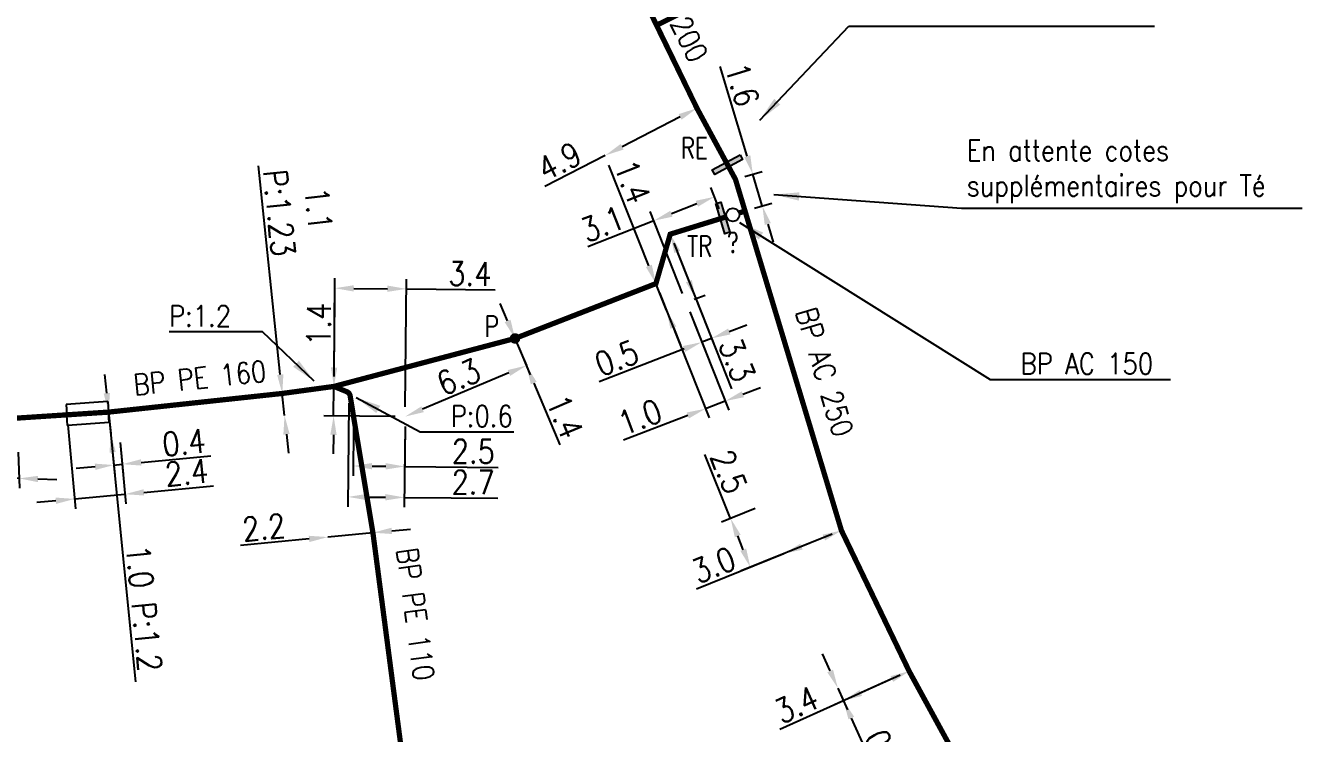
# Model space of a CAD drawing. Header units: millimetres. Extents: x 185000 to 186000, y 127990 to 129010.
# Drawn here: x 185240.6 to 185301.5, y 128193 to 128226.7 of the extents above; entities that cross this region are included whole.
import ezdxf
from ezdxf.enums import TextEntityAlignment as Align

# ---------------------------------------------------------------- set-up
doc = ezdxf.new("R2010")
doc.units = ezdxf.units.MM
doc.header["$PDMODE"] = 34
doc.linetypes.add('L_25_AP', pattern=[2000, 1000, 1000])
doc.linetypes.add('L_25_PE', pattern=[2000, 1000, 1000])
doc.layers.get('0').update_dxf_attribs({"linetype": 'CONTINUOUS'})
doc.layers.get('DEFPOINTS').update_dxf_attribs({"linetype": 'CONTINUOUS'})
for name, color, linetype in [('L_150', 1, 'CONTINUOUS'), ('L_300', 7, 'CONTINUOUS'), ('L_340', 7, 'CONTINUOUS'), ('L_400', 7, 'CONTINUOUS')]:
    doc.layers.add(name, color=color, linetype=linetype)
doc.styles.add('G_ROMANS', font='ROMANS.SHX', dxfattribs={"width": 0.75})
doc.styles.get("Standard").update_dxf_attribs({"font": 'romans.shx', "width": 0.85})
doc.dimstyles.get("Standard").update_dxf_attribs({"dimtxt": 1.5, "dimasz": 1.2, "dimexe": 0.625, "dimexo": 0.625, "dimgap": 0.25, "dimtad": 1, "dimdec": 1, "dimzin": 0, "dimdsep": 46, "dimtxsty": 'Standard', "dimcen": -0.5, "dimadec": 0, "dimazin": 0, "dimtfac": 1, "dimtdec": 1, "dimtmove": 0, "dimatfit": 3, "dimfxl": 0, "dimtolj": 1, "dimtzin": 0, "dimarcsym": 0})

# ---------------------------------------------------------------- blocks, each defined once
blk = doc.blocks.new('*D1222')
at = {"layer": 'DEFPOINTS', "color": 0, "linetype": 'Continuous', "transparency": 16777216}
for p in [(185238.896, 128207.929), (185240.189, 128206.863), (185240.245, 128205.145)]:
    blk.add_point(p, dxfattribs=at)
at = {"layer": 'L_150', "color": 0, "linetype": 'Continuous', "lineweight": -2, "transparency": 16777216}
for p, q in [((185238.911, 128207.46), (185239, 128204.712)), ((185240.204, 128206.393), (185240.26, 128204.675)), ((185238.086, 128205.208), (185234.945, 128205.301)), ((185240.245, 128205.145), (185238.985, 128205.182)), ((185241.144, 128205.118), (185242.044, 128205.092))]:
    blk.add_line(p, q, dxfattribs=at)
at = {"layer": 'L_150', "color": 0, "linetype": 'Continuous', "transparency": 16777216}
for points in [[(185238.09, 128205.358), (185238.081, 128205.058), (185238.985, 128205.182)], [(185241.149, 128205.268), (185241.14, 128204.968), (185240.245, 128205.145)]]:
    blk.add_solid(points, dxfattribs=at)
at = {"layer": 'L_150', "color": 0, "linetype": 'Continuous', "transparency": 16777216, "insert": (185236.088, 128206.017), "char_height": 1.125, "attachment_point": 5, "rotation": 358.31443}
blk.add_mtext('\\A1;1.3', dxfattribs=at)
blk = doc.blocks.new('*D1224')
at = {"layer": 'DEFPOINTS', "color": 0, "linetype": 'Continuous', "transparency": 16777216}
for p in [(185244.503, 128208.295), (185245.002, 128207.317), (185245.151, 128205.82)]:
    blk.add_point(p, dxfattribs=at)
at = {"layer": 'L_400', "color": 0, "linetype": 'Continuous', "lineweight": -2, "transparency": 16777216}
for p, q in [((185244.549, 128207.828), (185244.799, 128205.316)), ((185245.048, 128206.851), (185245.197, 128205.354)), ((185246.047, 128205.905), (185249.356, 128206.218)), ((185243.856, 128205.698), (185242.96, 128205.613)), ((185244.752, 128205.782), (185245.151, 128205.82))]:
    blk.add_line(p, q, dxfattribs=at)
at = {"layer": 'L_400', "color": 0, "linetype": 'Continuous', "transparency": 16777216}
for points in [[(185243.842, 128205.847), (185243.871, 128205.548), (185244.752, 128205.782)], [(185246.033, 128206.054), (185246.061, 128205.755), (185245.151, 128205.82)]]:
    blk.add_solid(points, dxfattribs=at)
at = {"layer": 'L_400', "color": 0, "linetype": 'Continuous', "transparency": 16777216, "insert": (185248.079, 128206.85), "char_height": 1.125, "attachment_point": 5, "rotation": 5.39817}
blk.add_mtext('\\A1;0.4', dxfattribs=at)
blk = doc.blocks.new('*D1225')
at = {"layer": 'DEFPOINTS', "color": 0, "linetype": 'Continuous', "transparency": 16777216}
for p in [(185244.503, 128208.295), (185244.604, 128207.28), (185244.604, 128207.28)]:
    blk.add_point(p, dxfattribs=at)
at = {"layer": 'L_400', "color": 0, "linetype": 'Continuous', "lineweight": -2, "transparency": 16777216}
for p, q in [((185244.414, 128209.19), (185244.325, 128210.086)), ((185244.503, 128208.295), (185244.604, 128207.28)), ((185244.693, 128206.384), (185245.777, 128195.475))]:
    blk.add_line(p, q, dxfattribs=at)
at = {"layer": 'L_400', "color": 0, "linetype": 'Continuous', "transparency": 16777216}
for points in [[(185244.563, 128209.205), (185244.265, 128209.176), (185244.503, 128208.295)], [(185244.842, 128206.399), (185244.543, 128206.369), (185244.604, 128207.28)]]:
    blk.add_solid(points, dxfattribs=at)
at = {"layer": 'L_400', "color": 0, "linetype": 'Continuous', "transparency": 16777216, "insert": (185246.183, 128198.975), "char_height": 1.125, "attachment_point": 5, "rotation": 275.67537}
blk.add_mtext('\\A1;1.0 P:1.2', dxfattribs=at)
blk = doc.blocks.new('*D1226')
at = {"layer": 'DEFPOINTS', "color": 0, "linetype": 'Continuous', "transparency": 16777216}
for p in [(185252.753, 128209.181), (185252.862, 128208.137), (185252.862, 128208.137)]:
    blk.add_point(p, dxfattribs=at)
at = {"layer": 'L_150', "color": 0, "linetype": 'Continuous', "lineweight": -2, "transparency": 16777216}
for p, q in [((185252.659, 128210.076), (185251.625, 128219.995)), ((185252.862, 128208.137), (185252.753, 128209.181)), ((185252.955, 128207.242), (185253.048, 128206.347))]:
    blk.add_line(p, q, dxfattribs=at)
at = {"layer": 'L_150', "color": 0, "linetype": 'Continuous', "transparency": 16777216}
for points in [[(185252.809, 128210.092), (185252.51, 128210.061), (185252.753, 128209.181)], [(185253.104, 128207.257), (185252.806, 128207.226), (185252.862, 128208.137)]]:
    blk.add_solid(points, dxfattribs=at)
at = {"layer": 'L_150', "color": 0, "linetype": 'Continuous', "transparency": 16777216, "insert": (185253.545, 128217.855), "char_height": 1.125, "attachment_point": 5, "rotation": 275.95256}
blk.add_mtext('\\A1;1.1\\PP:1.23', dxfattribs=at)
blk = doc.blocks.new('*D1227')
at = {"layer": 'DEFPOINTS', "color": 0, "linetype": 'Continuous', "transparency": 16777216}
for p in [(185242.511, 128208.165), (185245.002, 128207.317), (185245.278, 128204.396)]:
    blk.add_point(p, dxfattribs=at)
at = {"layer": 'L_400', "color": 0, "linetype": 'Continuous', "lineweight": -2, "transparency": 16777216}
for p, q in [((185242.555, 128207.698), (185242.933, 128203.704)), ((185245.046, 128206.851), (185245.322, 128203.93)), ((185246.174, 128204.481), (185249.483, 128204.794)), ((185241.993, 128204.086), (185241.097, 128204.001)), ((185242.889, 128204.17), (185245.278, 128204.396))]:
    blk.add_line(p, q, dxfattribs=at)
at = {"layer": 'L_400', "color": 0, "linetype": 'Continuous', "transparency": 16777216}
for points in [[(185246.16, 128204.63), (185246.188, 128204.332), (185245.278, 128204.396)], [(185241.978, 128204.235), (185242.007, 128203.936), (185242.889, 128204.17)]]:
    blk.add_solid(points, dxfattribs=at)
at = {"layer": 'L_400', "color": 0, "linetype": 'Continuous', "transparency": 16777216, "insert": (185248.206, 128205.426), "char_height": 1.125, "attachment_point": 5, "rotation": 5.39817}
blk.add_mtext('\\A1;2.4', dxfattribs=at)
blk = doc.blocks.new('*D1280')
at = {"layer": 'DEFPOINTS', "color": 0, "linetype": 'Continuous', "transparency": 16777216}
for p in [(185254.922, 128202.358), (185254.922, 128202.358), (185257.062, 128202.566)]:
    blk.add_point(p, dxfattribs=at)
at = {"layer": 'L_150', "color": 0, "linetype": 'Continuous', "lineweight": -2, "transparency": 16777216}
for p, q in [((185254.027, 128202.271), (185250.764, 128201.953)), ((185257.062, 128202.566), (185254.922, 128202.358)), ((185257.958, 128202.653), (185258.854, 128202.74))]:
    blk.add_line(p, q, dxfattribs=at)
at = {"layer": 'L_150', "color": 0, "linetype": 'Continuous', "transparency": 16777216}
for points in [[(185257.944, 128202.803), (185257.973, 128202.504), (185257.062, 128202.566)], [(185254.012, 128202.42), (185254.041, 128202.121), (185254.922, 128202.358)]]:
    blk.add_solid(points, dxfattribs=at)
at = {"layer": 'L_150', "color": 0, "linetype": 'Continuous', "transparency": 16777216, "insert": (185251.875, 128202.815), "char_height": 1.125, "attachment_point": 5, "rotation": 5.55749}
blk.add_mtext('\\A1;2.2', dxfattribs=at)
blk = doc.blocks.new('*D1282')
at = {"layer": 'DEFPOINTS', "color": 0, "linetype": 'Continuous', "transparency": 16777216}
for p in [(185263.815, 128211.794), (185258.595, 128208.083), (185258.595, 128208.083)]:
    blk.add_point(p, dxfattribs=at)
at = {"layer": 'L_300', "color": 0, "linetype": 'Continuous', "lineweight": -2, "transparency": 16777216}
for p, q in [((185263.997, 128211.362), (185264.539, 128210.072)), ((185263.528, 128210.155), (185259.425, 128208.431))]:
    blk.add_line(p, q, dxfattribs=at)
at = {"layer": 'L_300', "color": 0, "linetype": 'Continuous', "transparency": 16777216}
for points in [[(185263.469, 128210.293), (185263.586, 128210.017), (185264.357, 128210.504)], [(185259.367, 128208.57), (185259.483, 128208.293), (185258.595, 128208.083)]]:
    blk.add_solid(points, dxfattribs=at)
at = {"layer": 'L_300', "color": 0, "linetype": 'Continuous', "transparency": 16777216, "insert": (185261.141, 128209.966), "char_height": 1.125, "attachment_point": 5, "rotation": 22.78992}
blk.add_mtext('\\A1;6.3', dxfattribs=at)
blk = doc.blocks.new('*D1283')
at = {"layer": 'DEFPOINTS', "color": 0, "linetype": 'Continuous', "transparency": 16777216}
for p in [(185263.815, 128211.794), (185264.357, 128210.504), (185264.357, 128210.504)]:
    blk.add_point(p, dxfattribs=at)
at = {"layer": 'L_300', "color": 0, "linetype": 'Continuous', "lineweight": -2, "transparency": 16777216}
for p, q in [((185263.466, 128212.624), (185263.118, 128213.454)), ((185263.815, 128211.794), (185264.357, 128210.504)), ((185264.706, 128209.674), (185265.941, 128206.735))]:
    blk.add_line(p, q, dxfattribs=at)
at = {"layer": 'L_300', "color": 0, "linetype": 'Continuous', "transparency": 16777216}
for points in [[(185263.605, 128212.682), (185263.328, 128212.566), (185263.815, 128211.794)], [(185264.844, 128209.732), (185264.568, 128209.616), (185264.357, 128210.504)]]:
    blk.add_solid(points, dxfattribs=at)
at = {"layer": 'L_300', "color": 0, "linetype": 'Continuous', "transparency": 16777216, "insert": (185266.189, 128208.08), "char_height": 1.125, "attachment_point": 5, "rotation": 292.78992}
blk.add_mtext('\\A1;1.4', dxfattribs=at)
blk = doc.blocks.new('*D1284')
at = {"layer": 'DEFPOINTS', "color": 0, "linetype": 'Continuous', "transparency": 16777216}
for p in [(185256.145, 128208.106), (185258.595, 128208.083), (185258.573, 128205.712)]:
    blk.add_point(p, dxfattribs=at)
at = {"layer": 'L_150', "color": 0, "linetype": 'Continuous', "lineweight": -2, "transparency": 16777216}
for p, q in [((185256.141, 128207.637), (185256.118, 128205.266)), ((185258.591, 128207.614), (185258.568, 128205.243)), ((185257.023, 128205.726), (185257.673, 128205.72)), ((185258.573, 128205.712), (185263.017, 128205.67))]:
    blk.add_line(p, q, dxfattribs=at)
at = {"layer": 'L_150', "color": 0, "linetype": 'Continuous', "transparency": 16777216}
for points in [[(185257.024, 128205.876), (185257.021, 128205.576), (185256.123, 128205.735)], [(185257.674, 128205.87), (185257.671, 128205.57), (185258.573, 128205.712)]]:
    blk.add_solid(points, dxfattribs=at)
at = {"layer": 'L_150', "color": 0, "linetype": 'Continuous', "transparency": 16777216, "insert": (185261.835, 128206.431), "char_height": 1.125, "attachment_point": 5, "rotation": 359.45932}
blk.add_mtext('\\A1;2.5', dxfattribs=at)
blk = doc.blocks.new('*D1285')
at = {"layer": 'DEFPOINTS', "color": 0, "linetype": 'Continuous', "transparency": 16777216}
for p in [(185255.927, 128209.185), (185258.595, 128208.083), (185258.559, 128204.242)]:
    blk.add_point(p, dxfattribs=at)
at = {"layer": 'L_150', "color": 0, "linetype": 'Continuous', "lineweight": -2, "transparency": 16777216}
for p, q in [((185255.923, 128208.717), (185255.877, 128203.798)), ((185258.591, 128207.614), (185258.555, 128203.773)), ((185256.781, 128204.259), (185257.659, 128204.25)), ((185258.559, 128204.242), (185263.006, 128204.2))]:
    blk.add_line(p, q, dxfattribs=at)
at = {"layer": 'L_150', "color": 0, "linetype": 'Continuous', "transparency": 16777216}
for points in [[(185256.782, 128204.409), (185256.78, 128204.109), (185255.881, 128204.267)], [(185257.66, 128204.4), (185257.658, 128204.1), (185258.559, 128204.242)]]:
    blk.add_solid(points, dxfattribs=at)
at = {"layer": 'L_150', "color": 0, "linetype": 'Continuous', "transparency": 16777216, "insert": (185261.824, 128204.961), "char_height": 1.125, "attachment_point": 5, "rotation": 359.45932}
blk.add_mtext('\\A1;2.7', dxfattribs=at)
blk = doc.blocks.new('*D1286')
at = {"layer": 'DEFPOINTS', "color": 0, "linetype": 'Continuous', "transparency": 16777216}
for p in [(185258.652, 128214.149), (185255.209, 128209.515), (185258.595, 128208.083)]:
    blk.add_point(p, dxfattribs=at)
at = {"layer": 'L_150', "color": 0, "linetype": 'Continuous', "lineweight": -2, "transparency": 16777216}
for p, q in [((185255.213, 128209.984), (185255.257, 128214.65)), ((185258.6, 128208.552), (185258.657, 128214.618)), ((185256.153, 128214.172), (185257.752, 128214.157)), ((185258.652, 128214.149), (185262.876, 128214.109))]:
    blk.add_line(p, q, dxfattribs=at)
at = {"layer": 'L_150', "color": 0, "linetype": 'Continuous', "transparency": 16777216}
for points in [[(185256.154, 128214.322), (185256.151, 128214.022), (185255.253, 128214.181)], [(185257.754, 128214.307), (185257.751, 128214.007), (185258.652, 128214.149)]]:
    blk.add_solid(points, dxfattribs=at)
at = {"layer": 'L_150', "color": 0, "linetype": 'Continuous', "transparency": 16777216, "insert": (185261.671, 128214.87), "char_height": 1.125, "attachment_point": 5, "rotation": 359.45932}
blk.add_mtext('\\A1;3.4', dxfattribs=at)
blk = doc.blocks.new('*D1287')
at = {"layer": 'DEFPOINTS', "color": 0, "linetype": 'Continuous', "transparency": 16777216}
for p in [(185255.209, 128209.515), (185255.195, 128208.115), (185258.595, 128208.083)]:
    blk.add_point(p, dxfattribs=at)
at = {"layer": 'L_150', "color": 0, "linetype": 'Continuous', "lineweight": -2, "transparency": 16777216}
for p, q in [((185255.217, 128210.415), (185255.247, 128213.602)), ((185255.195, 128208.115), (185255.209, 128209.515)), ((185258.126, 128208.087), (185254.727, 128208.119)), ((185255.187, 128207.215), (185255.178, 128206.315))]:
    blk.add_line(p, q, dxfattribs=at)
at = {"layer": 'L_150', "color": 0, "linetype": 'Continuous', "transparency": 16777216}
for points in [[(185255.067, 128210.416), (185255.367, 128210.413), (185255.209, 128209.515)], [(185255.037, 128207.216), (185255.337, 128207.214), (185255.195, 128208.115)]]:
    blk.add_solid(points, dxfattribs=at)
at = {"layer": 'L_150', "color": 0, "linetype": 'Continuous', "transparency": 16777216, "insert": (185254.486, 128212.466), "char_height": 1.125, "attachment_point": 5, "rotation": 89.45932}
blk.add_mtext('\\A1;1.4', dxfattribs=at)
blk = doc.blocks.new('L_300_12')
at = {"color": 0, "linetype": 'Continuous', "const_width": 0.248, "flags": 128}
blk.add_lwpolyline([(-0.126, 0, 1), (0.126, 0, 1)], format="xyb", close=True, dxfattribs=at)
at = {"linetype": 'Continuous', "style": 'G_ROMANS', "width": 0.75}
blk.add_attdef('P', text='', height=1, dxfattribs=at).set_placement((0, 1.331), align=Align.MIDDLE_CENTER)
at = {"color": 0, "linetype": 'Continuous', "width": 0.75, "flags": 3}
for tag, p in [('DEF_LEG', (0, -5)), ('DEF_COUP', (0, -7.5)), ('DEF_TYPE', (0, -10))]:
    blk.add_attdef(tag, text='', height=1.2, dxfattribs=at).set_placement(p, align=Align.MIDDLE)
blk = doc.blocks.new('*D1364')
at = {"layer": 'DEFPOINTS', "color": 0, "linetype": 'Continuous', "transparency": 16777216}
for p in [(185270.512, 128214.4), (185271.945, 128213.499), (185273.803, 128208.818)]:
    blk.add_point(p, dxfattribs=at)
at = {"layer": 'L_150', "color": 0, "linetype": 'Continuous', "lineweight": -2, "transparency": 16777216}
for p, q in [((185270.685, 128213.964), (185273.042, 128208.023)), ((185272.118, 128213.063), (185273.975, 128208.382)), ((185274.643, 128209.141), (185275.482, 128209.464)), ((185273.803, 128208.818), (185272.869, 128208.458)), ((185272.029, 128208.135), (185268.973, 128206.959))]:
    blk.add_line(p, q, dxfattribs=at)
at = {"layer": 'L_150', "color": 0, "linetype": 'Continuous', "transparency": 16777216}
for points in [[(185274.589, 128209.281), (185274.696, 128209.001), (185273.803, 128208.818)], [(185271.976, 128208.275), (185272.083, 128207.995), (185272.869, 128208.458)]]:
    blk.add_solid(points, dxfattribs=at)
at = {"layer": 'L_150', "color": 0, "linetype": 'Continuous', "transparency": 16777216, "insert": (185269.75, 128208.062), "char_height": 1.125, "attachment_point": 5, "rotation": 21.04906}
blk.add_mtext('\\A1;1.0', dxfattribs=at)
blk = doc.blocks.new('*D1365')
at = {"layer": 'DEFPOINTS', "color": 0, "linetype": 'Continuous', "transparency": 16777216}
for p in [(185270.512, 128214.4), (185271.01, 128213.145), (185271.01, 128213.145)]:
    blk.add_point(p, dxfattribs=at)
at = {"layer": 'L_150', "color": 0, "linetype": 'Continuous', "lineweight": -2, "transparency": 16777216}
for p, q in [((185270.18, 128215.236), (185268.279, 128220.027)), ((185271.01, 128213.145), (185270.512, 128214.4)), ((185271.342, 128212.308), (185271.674, 128211.472))]:
    blk.add_line(p, q, dxfattribs=at)
at = {"layer": 'L_150', "color": 0, "linetype": 'Continuous', "transparency": 16777216}
for points in [[(185270.319, 128215.292), (185270.041, 128215.181), (185270.512, 128214.4)], [(185271.481, 128212.364), (185271.202, 128212.253), (185271.01, 128213.145)]]:
    blk.add_solid(points, dxfattribs=at)
at = {"layer": 'L_150', "color": 0, "linetype": 'Continuous', "transparency": 16777216, "insert": (185269.398, 128219.24), "char_height": 1.125, "attachment_point": 5, "rotation": 291.64162}
blk.add_mtext('\\A1;1.4', dxfattribs=at)
blk = doc.blocks.new('*D1366')
at = {"layer": 'DEFPOINTS', "color": 0, "linetype": 'Continuous', "transparency": 16777216}
for p in [(185271.192, 128216.753), (185271.945, 128213.499), (185272.691, 128211.619)]:
    blk.add_point(p, dxfattribs=at)
at = {"layer": 'L_150', "color": 0, "linetype": 'Continuous', "lineweight": -2, "transparency": 16777216}
for p, q in [((185271.365, 128216.317), (185273.33, 128211.363)), ((185272.118, 128213.063), (185272.864, 128211.183)), ((185273.997, 128212.123), (185274.837, 128212.447)), ((185273.158, 128211.799), (185272.691, 128211.619)), ((185271.852, 128211.295), (185267.813, 128209.735))]:
    blk.add_line(p, q, dxfattribs=at)
at = {"layer": 'L_150', "color": 0, "linetype": 'Continuous', "transparency": 16777216}
for points in [[(185273.943, 128212.263), (185274.051, 128211.983), (185273.158, 128211.799)], [(185271.797, 128211.435), (185271.906, 128211.155), (185272.691, 128211.619)]]:
    blk.add_solid(points, dxfattribs=at)
at = {"layer": 'L_150', "color": 0, "linetype": 'Continuous', "transparency": 16777216, "insert": (185268.652, 128210.863), "char_height": 1.125, "attachment_point": 5, "rotation": 21.11569}
blk.add_mtext('\\A1;0.5', dxfattribs=at)
blk = doc.blocks.new('*D1367')
at = {"layer": 'DEFPOINTS', "color": 0, "linetype": 'Continuous', "transparency": 16777216}
for p in [(185271.193, 128216.748), (185271.898, 128213.488), (185272.408, 128213.685)]:
    blk.add_point(p, dxfattribs=at)
at = {"layer": 'L_150', "color": 0, "linetype": 'Continuous', "lineweight": -2, "transparency": 16777216}
for p, q in [((185271.525, 128215.911), (185272.076, 128214.522)), ((185272.335, 128213.657), (185272.846, 128213.854)), ((185272.408, 128213.685), (185274.111, 128209.394))]:
    blk.add_line(p, q, dxfattribs=at)
at = {"layer": 'L_150', "color": 0, "linetype": 'Continuous', "transparency": 16777216}
for points in [[(185271.664, 128215.967), (185271.386, 128215.856), (185271.193, 128216.748)], [(185272.216, 128214.577), (185271.937, 128214.466), (185272.408, 128213.685)]]:
    blk.add_solid(points, dxfattribs=at)
at = {"layer": 'L_150', "color": 0, "linetype": 'Continuous', "transparency": 16777216, "insert": (185274.369, 128210.776), "char_height": 1.125, "attachment_point": 5, "rotation": 291.64162}
blk.add_mtext('\\A1;3.3', dxfattribs=at)
blk = doc.blocks.new('*D1368')
at = {"layer": 'DEFPOINTS', "color": 0, "linetype": 'Continuous', "transparency": 16777216}
for p in [(185272.462, 128222.73), (185268.105, 128220.489), (185268.105, 128220.489)]:
    blk.add_point(p, dxfattribs=at)
at = {"layer": 'L_150', "color": 0, "linetype": 'Continuous', "lineweight": -2, "transparency": 16777216}
for p, q in [((185271.662, 128222.318), (185268.905, 128220.901)), ((185268.105, 128220.489), (185265.229, 128219.011))]:
    blk.add_line(p, q, dxfattribs=at)
at = {"layer": 'L_150', "color": 0, "linetype": 'Continuous', "transparency": 16777216}
for points in [[(185271.593, 128222.452), (185271.73, 128222.185), (185272.462, 128222.73)], [(185268.836, 128221.034), (185268.974, 128220.767), (185268.105, 128220.489)]]:
    blk.add_solid(points, dxfattribs=at)
at = {"layer": 'L_150', "color": 0, "linetype": 'Continuous', "transparency": 16777216, "insert": (185265.924, 128220.211), "char_height": 1.125, "attachment_point": 5, "rotation": 27.21202}
blk.add_mtext('\\A1;4.9', dxfattribs=at)
blk = doc.blocks.new('*D1372')
at = {"layer": 'DEFPOINTS', "color": 0, "linetype": 'Continuous', "transparency": 16777216}
for p in [(185275.659, 128203.887), (185274.065, 128203.244), (185279.33, 128202.671)]:
    blk.add_point(p, dxfattribs=at)
at = {"layer": 'L_150', "color": 0, "linetype": 'Continuous', "lineweight": -2, "transparency": 16777216}
for p, q in [((185274.065, 128203.244), (185272.84, 128206.285)), ((185275.224, 128203.711), (185273.631, 128203.069)), ((185274.664, 128201.76), (185274.402, 128202.41)), ((185278.895, 128202.495), (185274.565, 128200.75))]:
    blk.add_line(p, q, dxfattribs=at)
at = {"layer": 'L_150', "color": 0, "linetype": 'Continuous', "transparency": 16777216}
for points in [[(185274.541, 128202.466), (185274.263, 128202.353), (185274.065, 128203.244)], [(185274.803, 128201.816), (185274.524, 128201.704), (185275, 128200.926)]]:
    blk.add_solid(points, dxfattribs=at)
at = {"layer": 'L_150', "color": 0, "linetype": 'Continuous', "transparency": 16777216, "insert": (185273.98, 128205.462), "char_height": 1.125, "attachment_point": 5, "rotation": 291.9504}
blk.add_mtext('\\A1;2.5', dxfattribs=at)
blk = doc.blocks.new('*D1373')
at = {"layer": 'DEFPOINTS', "color": 0, "linetype": 'Continuous', "transparency": 16777216}
for p in [(185279.33, 128202.671), (185276.594, 128201.568), (185276.594, 128201.568)]:
    blk.add_point(p, dxfattribs=at)
at = {"layer": 'L_150', "color": 0, "linetype": 'Continuous', "lineweight": -2, "transparency": 16777216}
for p, q in [((185278.495, 128202.334), (185277.428, 128201.904)), ((185276.594, 128201.568), (185272.434, 128199.891))]:
    blk.add_line(p, q, dxfattribs=at)
at = {"layer": 'L_150', "color": 0, "linetype": 'Continuous', "transparency": 16777216}
for points in [[(185278.439, 128202.473), (185278.551, 128202.195), (185279.33, 128202.671)], [(185277.372, 128202.043), (185277.485, 128201.765), (185276.594, 128201.568)]]:
    blk.add_solid(points, dxfattribs=at)
at = {"layer": 'L_150', "color": 0, "linetype": 'Continuous', "transparency": 16777216, "insert": (185273.257, 128201.032), "char_height": 1.125, "attachment_point": 5, "rotation": 21.9504}
blk.add_mtext('\\A1;3.0', dxfattribs=at)
blk = doc.blocks.new('*D1374')
at = {"layer": 'DEFPOINTS', "color": 0, "linetype": 'Continuous', "transparency": 16777216}
for p in [(185274.295, 128219.347), (185275.57, 128218.092), (185274.749, 128217.844)]:
    blk.add_point(p, dxfattribs=at)
at = {"layer": 'L_150', "color": 0, "linetype": 'Continuous', "lineweight": -2, "transparency": 16777216}
for p, q in [((185274.856, 128220.457), (185273.572, 128224.711)), ((185274.744, 128219.483), (185275.565, 128219.73)), ((185275.57, 128218.092), (185275.116, 128219.595)), ((185275.198, 128217.98), (185276.019, 128218.227)), ((185275.83, 128217.23), (185276.09, 128216.369))]:
    blk.add_line(p, q, dxfattribs=at)
at = {"layer": 'L_150', "color": 0, "linetype": 'Continuous', "transparency": 16777216}
for points in [[(185275, 128220.5), (185274.712, 128220.413), (185275.116, 128219.595)], [(185275.974, 128217.274), (185275.686, 128217.187), (185275.57, 128218.092)]]:
    blk.add_solid(points, dxfattribs=at)
at = {"layer": 'L_150', "color": 0, "linetype": 'Continuous', "transparency": 16777216, "insert": (185274.614, 128223.854), "char_height": 1.125, "attachment_point": 5, "rotation": 286.79878}
blk.add_mtext('\\A1;1.6', dxfattribs=at)
blk = doc.blocks.new('L_340_20')
at = {"linetype": 'Continuous'}
blk.add_hatch(color=0, dxfattribs=at).paths.add_polyline_path([(0.125, 0.75), (-0.125, 0.75), (-0.125, -0.75), (0.125, -0.75)])
at = {"color": 0, "linetype": 'Continuous'}
blk.add_lwpolyline([(-0.125, 0.75), (0.125, 0.75), (0.125, -0.75), (-0.125, -0.75)], close=True, dxfattribs=at)
at = {"color": 0, "linetype": 'Continuous', "width": 0.75}
for tag, height, flags, p in [('RE', 1, 8, (0, 2.189)), ('DEF_LEG', 1.2, 3, (0, -5)), ('DEF_COUP', 1.2, 3, (0, -7.5)), ('DEF_TYPE', 1.2, 3, (0, -10))]:
    blk.add_attdef(tag, text='', height=height, dxfattribs=dict(at, flags=flags)).set_placement(p, align=Align.MIDDLE)
blk = doc.blocks.new('*D1375')
at = {"layer": 'DEFPOINTS', "color": 0, "linetype": 'Continuous', "transparency": 16777216}
for p in [(185273.692, 128217.52), (185270.412, 128217.387), (185271.945, 128213.499)]:
    blk.add_point(p, dxfattribs=at)
at = {"layer": 'L_340', "color": 0, "linetype": 'Continuous', "lineweight": -2, "transparency": 16777216}
for p, q in [((185273.52, 128217.956), (185273.124, 128218.96)), ((185272.459, 128218.194), (185271.249, 128217.717)), ((185271.773, 128213.935), (185270.24, 128217.823)), ((185270.412, 128217.387), (185267.275, 128216.15))]:
    blk.add_line(p, q, dxfattribs=at)
at = {"layer": 'L_340', "color": 0, "linetype": 'Continuous', "transparency": 16777216}
for points in [[(185272.404, 128218.334), (185272.514, 128218.055), (185273.296, 128218.524)], [(185271.194, 128217.857), (185271.304, 128217.578), (185270.412, 128217.387)]]:
    blk.add_solid(points, dxfattribs=at)
at = {"layer": 'L_340', "color": 0, "linetype": 'Continuous', "transparency": 16777216, "insert": (185267.979, 128217.234), "char_height": 1.125, "attachment_point": 5, "rotation": 21.51824}
blk.add_mtext('\\A1;3.1', dxfattribs=at)
blk = doc.blocks.new('L_340_19')
at = {"linetype": 'Continuous'}
blk.add_hatch(color=0, dxfattribs=at).paths.add_polyline_path([(0.125, 0.75), (-0.125, 0.75), (-0.125, -0.75), (0.125, -0.75)])
at = {"color": 0, "linetype": 'Continuous'}
blk.add_lwpolyline([(-0.125, 0.75), (0.125, 0.75), (0.125, -0.75), (-0.125, -0.75)], close=True, dxfattribs=at)
at = {"color": 0, "linetype": 'Continuous', "width": 0.75}
for tag, height, flags, p in [('TR', 1, 8, (0, 1.981)), ('DEF_LEG', 1.2, 3, (0, -5)), ('DEF_COUP', 1.2, 3, (0, -7.5)), ('DEF_TYPE', 1.2, 3, (0, -10))]:
    blk.add_attdef(tag, text='', height=height, dxfattribs=dict(at, flags=flags)).set_placement(p, align=Align.MIDDLE)
blk = doc.blocks.new('L_300_15')
at = {"color": 0, "linetype": 'Continuous'}
blk.add_circle((0, 0), 1.56, dxfattribs=at)
at = {"color": 0, "linetype": 'Continuous', "style": 'G_ROMANS', "width": 0.75}
blk.add_text('?', height=4.69, dxfattribs=at).set_placement((0, -6.56), align=Align.MIDDLE_CENTER)
at = {"color": 0, "linetype": 'Continuous', "width": 0.75}
blk.add_attdef('TYP', text='', height=4.69, dxfattribs=at).set_placement((0, 5.78), align=Align.MIDDLE_CENTER)
at = {"color": 0, "linetype": 'Continuous', "width": 0.75, "flags": 1}
blk.add_attdef('NUM', text='', height=3.75, dxfattribs=at).set_placement((0, -3.75), align=Align.MIDDLE_CENTER)
at = {"color": 0, "linetype": 'Continuous', "width": 0.75, "flags": 3}
for tag, p in [('DEF_LEG', (0, -10.71)), ('DEF_COUP', (0, -13.21)), ('DEF_TYPE', (0, -15.71))]:
    blk.add_attdef(tag, text='', height=1.2, dxfattribs=at).set_placement(p, align=Align.MIDDLE)
blk = doc.blocks.new('*D1387')
at = {"layer": 'DEFPOINTS', "color": 0, "linetype": 'Continuous', "transparency": 16777216}
for p in [(185282.548, 128195.987), (185279.163, 128195.177), (185279.163, 128195.177)]:
    blk.add_point(p, dxfattribs=at)
at = {"layer": 'L_150', "color": 0, "linetype": 'Continuous', "lineweight": -2, "transparency": 16777216}
for p, q in [((185278.793, 128195.997), (185278.424, 128196.818)), ((185282.121, 128195.795), (185279.002, 128194.392)), ((185279.163, 128195.177), (185279.429, 128194.584)), ((185279.798, 128193.763), (185281.143, 128190.773))]:
    blk.add_line(p, q, dxfattribs=at)
at = {"layer": 'L_150', "color": 0, "linetype": 'Continuous', "transparency": 16777216}
for points in [[(185278.93, 128196.059), (185278.657, 128195.936), (185279.163, 128195.177)], [(185279.935, 128193.825), (185279.662, 128193.702), (185279.429, 128194.584)]]:
    blk.add_solid(points, dxfattribs=at)
at = {"layer": 'L_150', "color": 0, "linetype": 'Continuous', "transparency": 16777216, "insert": (185281.34, 128192.165), "char_height": 1.125, "attachment_point": 5, "rotation": 294.21863}
blk.add_mtext('\\A1;0.7', dxfattribs=at)
blk = doc.blocks.new('*D1388')
at = {"layer": 'DEFPOINTS', "color": 0, "linetype": 'Continuous', "transparency": 16777216}
for p in [(185282.548, 128195.987), (185279.163, 128195.177), (185279.429, 128194.584)]:
    blk.add_point(p, dxfattribs=at)
at = {"layer": 'L_150', "color": 0, "linetype": 'Continuous', "lineweight": -2, "transparency": 16777216}
for p, q in [((185281.727, 128195.618), (185280.25, 128194.953)), ((185279.429, 128194.584), (185276.398, 128193.22)), ((185279.355, 128194.749), (185279.622, 128194.156))]:
    blk.add_line(p, q, dxfattribs=at)
at = {"layer": 'L_150', "color": 0, "linetype": 'Continuous', "transparency": 16777216}
for points in [[(185281.666, 128195.754), (185281.789, 128195.481), (185282.548, 128195.987)], [(185280.189, 128195.09), (185280.312, 128194.816), (185279.429, 128194.584)]]:
    blk.add_solid(points, dxfattribs=at)
at = {"layer": 'L_150', "color": 0, "linetype": 'Continuous', "transparency": 16777216, "insert": (185277.195, 128194.401), "char_height": 1.125, "attachment_point": 5, "rotation": 24.21863}
blk.add_mtext('\\A1;3.4', dxfattribs=at)

msp = doc.modelspace()

# ---------------------------------------------------------------- linework, layer by layer
at = {"layer": 'L_150', "linetype": 'L_25_AP', "const_width": 0.25, "flags": 128}
for points in [[(185229.125, 128311.811), (185229.384, 128310.424), (185229.384, 128310.424), (185229.424, 128310.228), (185229.668, 128309.05), (185230.224, 128306.36), (185231.554, 128304.239), (185234.355, 128295.449), (185234.355, 128295.449), (185240.111, 128284.477), (185245.72, 128273.783), (185245.72, 128273.783), (185245.72, 128273.783), (185251.095, 128263.023), (185251.095, 128263.023), (185251.095, 128263.023), (185256.743, 128252.787), (185257.599, 128250.442), (185259.595, 128247.22), (185262.55, 128242.342), (185268.14, 128231.61), (185268.14, 128231.61), (185270.543, 128226.674), (185272.462, 128222.73), (185273.745, 128220.362), (185273.912, 128220.054), (185274.295, 128219.347), (185274.295, 128219.347), (185274.749, 128217.844), (185274.922, 128217.27), (185279.33, 128202.671), (185282.548, 128195.987), (185285.377, 128190.812), (185296.968, 128170.658), (185300.731, 128163.903), (185309.29, 128150.268), (185312.93, 128143.86), (185313.144, 128143.484), (185322.333, 128126.366), (185322.333, 128126.366), (185329.421, 128112.982), (185329.74, 128112.74), (185333.12, 128110.959), (185346.016, 128104.167), (185346.407, 128104.085), (185350.301, 128103.864), (185357.652, 128103.512), (185365.461, 128103.242), (185372.993, 128103.221), (185381.144, 128102.923), (185388.552, 128103.772), (185396.17, 128104.488), (185410.048, 128106.951), (185418.094, 128108.817), (185421.989, 128110.154), (185424.772, 128111.109), (185435.205, 128114.817), (185448.226, 128119.962), (185448.226, 128119.962), (185460.612, 128124.906), (185461.429, 128125.018), (185465.034, 128125.516), (185463.413, 128132.017), (185463.11, 128133.23), (185463.051, 128134.503), (185463.051, 128134.503), (185461.388, 128141.073), (185461.19, 128141.044), (185447.338, 128138.822), (185438.135, 128137.268), (185435.747, 128138.121), (185433.305, 128148.034), (185433.305, 128148.034), (185432.354, 128148.873), (185432.103, 128150.477), (185426.382, 128180.786), (185424.444, 128189.361), (185424.271, 128189.542), (185416.602, 128192.986)], [(185270.543, 128226.674), (185290.991, 128236.763), (185291.891, 128237.206)], [(185273.692, 128217.52), (185273.868, 128217.574)], [(185274.465, 128217.757), (185274.749, 128217.844)]]:
    msp.add_lwpolyline(points, dxfattribs=at)
at = {"layer": 'L_150', "linetype": 'L_25_PE', "const_width": 0.25, "flags": 128}
msp.add_lwpolyline([(185151.331, 128211.209), (185151.846, 128211.116), (185152.394, 128211.016), (185153.053, 128210.153), (185154.959, 128209.746), (185154.959, 128209.746), (185155.175, 128209.888), (185155.443, 128209.917), (185160.114, 128208.948), (185163.951, 128208.197), (185167.166, 128208.005), (185170.256, 128207.659), (185173.288, 128207.625), (185176.273, 128207.38), (185179.319, 128207.407), (185182.265, 128207.281), (185188.529, 128207.085), (185196.162, 128207.32), (185202.321, 128207.641), (185207.831, 128207.962), (185214.777, 128208.144), (185222.714, 128208.226), (185224.753, 128208.182), (185225.953, 128208.156), (185226.253, 128208.154), (185227.036, 128208.156), (185238.896, 128207.929), (185242.511, 128208.165), (185244.503, 128208.295), (185252.753, 128209.181), (185255.209, 128209.515), (185263.815, 128211.794), (185263.815, 128211.794), (185263.815, 128211.794), (185270.512, 128214.4), (185271.193, 128216.748), (185273.692, 128217.52)], dxfattribs=at)
msp.add_lwpolyline([(185218.365, 128146.294), (185217.387, 128150.235), (185216.786, 128154.194), (185216.135, 128158.654), (185214.611, 128165.292), (185213.614, 128171.069), (185213.08, 128174.743), (185215.59, 128177.814), (185215.549, 128180.982), (185219.268, 128181.524), (185224.693, 128182.07), (185232.581, 128182.49), (185241.796, 128183.409), (185256.781, 128184.766), (185256.781, 128184.766), (185259.345, 128185.31), (185259.763, 128185.399), (185259.718, 128185.623), (185259.519, 128186.609), (185259.339, 128187.497), (185258.488, 128191.705), (185257.062, 128202.566), (185256.139, 128208.105), (185255.979, 128209.07, 0.259539), (185255.827, 128209.261), (185255.209, 128209.515)], format="xyb", dxfattribs=at)
at = {"layer": 'L_400', "color": 7, "linetype": 'CONTINUOUS'}
for p, q in [((185244.47, 128208.794), (185242.479, 128208.664)), ((185242.479, 128208.664), (185242.511, 128208.165)), ((185244.47, 128208.794), (185244.503, 128208.295)), ((185244.535, 128207.796), (185244.503, 128208.295)), ((185242.544, 128207.666), (185242.511, 128208.165)), ((185244.535, 128207.796), (185242.544, 128207.666))]:
    msp.add_line(p, q, dxfattribs=at)

# ---------------------------------------------------------------- block references
at = {"layer": 'L_300', "xscale": 0.2, "yscale": 0.2, "zscale": 0.2}
msp.add_blockref('L_300_15', (185274.167, 128217.665), dxfattribs=at)
at = {"layer": 'L_300'}
ref = msp.add_blockref('L_300_12', (185263.815, 128211.794), dxfattribs=dict(at, rotation=73.62208873322881))
ref.add_attrib('P', 'P', dxfattribs={"layer": '0', "linetype": 'Continuous', "height": 1, "style": 'G_ROMANS', "width": 0.75}).set_placement((185262.709, 128212.376), align=Align.MIDDLE_CENTER)
at = {"layer": 'L_340'}
ref = msp.add_blockref('L_340_20', (185273.912, 128220.054), dxfattribs=dict(at, rotation=298.4515685839789))
ref.add_attrib('RE', 'RE', dxfattribs={"layer": '0', "color": 0, "linetype": 'Continuous', "height": 1, "width": 0.75}).set_placement((185272.331, 128220.838), align=Align.MIDDLE)
ref = msp.add_blockref('L_340_19', (185273.692, 128217.52), dxfattribs=dict(at, rotation=17.05686907742274))
ref.add_attrib('TR', 'TR', dxfattribs={"layer": '0', "color": 0, "linetype": 'Continuous', "height": 1, "width": 0.75}).set_placement((185272.594, 128216.166), align=Align.MIDDLE)

# ---------------------------------------------------------------- texts
at = {"layer": 'L_150', "linetype": 'Continuous', "width": 0.85}
for s, rotation, p in [('BP AC 200', 295.95582, (185271.192, 128227.866)), ('BP AC 250', 286.79878, (185278.531, 128210.203)), ('BP PE 160', 6.13308, (185248.834, 128209.922)), ('BP PE 110', 277.47755, (185259.09, 128198.698))]:
    msp.add_text(s, height=1, rotation=rotation, dxfattribs=at).set_placement(p, align=Align.MIDDLE)
at = {"layer": 'L_150', "linetype": 'Continuous', "char_height": 1, "attachment_point": 4}
for s, insert in [('En attente cotes\\Psupplémentaires pour Té', (185285.282, 128219.726)), ('P:1.2', (185247.372, 128212.854)), ('BP AC 150', (185287.845, 128210.596)), ('P:0.6', (185260.761, 128208.103))]:
    msp.add_mtext(s, dxfattribs=dict(at, insert=insert))

# ---------------------------------------------------------------- dimensions: what is measured, and where the dimension line sits
at = {"layer": 'L_150', "linetype": 'Continuous'}
for base, p1, p2, angle, override, picture, middle in [((185275.57, 128218.092), (185274.295, 128219.347), (185274.749, 128217.844), 106.79878, {"dimscale": 0.75}, '*D1374', (185273.896, 128223.637)), ((185268.105, 128220.489), (185272.462, 128222.73), (185268.105, 128220.489), 27.21202, {"dimscale": 0.75}, '*D1368', (185266.267, 128219.544)), ((185271.01, 128213.145), (185270.512, 128214.4), (185271.01, 128213.145), 111.64162, {"dimscale": 0.75, "dimatfit": 0}, '*D1365', (185268.701, 128218.964)), ((185272.691, 128211.619), (185271.192, 128216.753), (185271.945, 128213.499), 21.11569, {"dimscale": 0.75, "dimatfit": 0}, '*D1366', (185268.922, 128210.164)), ((185272.408, 128213.685), (185271.193, 128216.748), (185271.898, 128213.488), 111.64162, {"dimscale": 0.75}, '*D1367', (185273.672, 128210.5)), ((185258.652, 128214.149), (185255.209, 128209.515), (185258.595, 128208.083), 179.45932, {"dimscale": 0.75}, '*D1286', (185261.664, 128214.12)), ((185273.803, 128208.818), (185270.512, 128214.4), (185271.945, 128213.499), 201.04906, {"dimscale": 0.75, "dimatfit": 0}, '*D1364', (185270.019, 128207.362)), ((185255.195, 128208.115), (185255.209, 128209.515), (185258.595, 128208.083), 89.45932, {"dimscale": 0.75, "dimatfit": 0}, '*D1287', (185255.236, 128212.458)), ((185258.559, 128204.242), (185255.927, 128209.185), (185258.595, 128208.083), 179.45932, {"dimscale": 0.75}, '*D1285', (185261.816, 128204.211)), ((185240.245, 128205.145), (185238.896, 128207.929), (185240.189, 128206.863), 178.31443, {"dimscale": 0.75, "dimatfit": 0}, '*D1222', (185236.065, 128205.268)), ((185258.573, 128205.712), (185256.145, 128208.106), (185258.595, 128208.083), 179.45932, {"dimscale": 0.75}, '*D1284', (185261.828, 128205.681)), ((185274.065, 128203.244), (185279.33, 128202.671), (185275.659, 128203.887), 291.9504, {"dimscale": 0.75}, '*D1372', (185273.284, 128205.182)), ((185254.9224411, 128202.3578832), (185257.062335, 128202.5660988), (185254.9224411, 128202.3578832), 5.5574902, {"dimscale": 0.75}, '*D1280', (185251.9472064, 128202.0683874)), ((185276.594, 128201.568), (185279.33, 128202.671), (185276.594, 128201.568), 21.9504, {"dimscale": 0.75}, '*D1373', (185273.537, 128200.336)), ((185279.1626, 128195.1767), (185282.5483, 128195.9868), (185279.1626, 128195.1767), 294.21863, {"dimscale": 0.75, "dimatfit": 0}, '*D1387', (185280.6555, 128191.8577)), ((185279.429, 128194.584), (185282.548, 128195.987), (185279.163, 128195.177), 24.21863, {"dimscale": 0.75}, '*D1388', (185277.503, 128193.717))]:
    dim = msp.add_linear_dim(base=base, p1=p1, p2=p2, angle=angle, dimstyle='Standard', override=override, dxfattribs=at)
    dim.commit()
    dim.dimension.update_dxf_attribs({"geometry": picture, "text_midpoint": middle, "dimtype": 160})
dim = msp.add_linear_dim(base=(185252.862, 128208.137), p1=(185252.753, 128209.181), p2=(185252.862, 128208.137), angle=95.95256, text='<>\\PP:1.23', dimstyle='Standard', override={"dimscale": 0.75, "dimatfit": 0}, dxfattribs=at)
dim.commit()
dim.dimension.update_dxf_attribs({"geometry": '*D1226', "text_midpoint": (185251.867, 128217.68), "dimtype": 160})
at = {"layer": 'L_300', "linetype": 'Continuous'}
for base, p1, p2, angle, picture, middle in [((185264.357, 128210.504), (185263.815, 128211.794), (185264.357, 128210.504), 112.78992, '*D1283', (185265.498, 128207.79)), ((185258.59517, 128208.08279), (185263.81495, 128211.79445), (185258.59517, 128208.08279), 22.78992, '*D1282', (185261.43191, 128209.27466))]:
    dim = msp.add_linear_dim(base=base, p1=p1, p2=p2, angle=angle, dimstyle='Standard', override={"dimscale": 0.75, "dimatfit": 0}, dxfattribs=at)
    dim.commit()
    dim.dimension.update_dxf_attribs({"geometry": picture, "text_midpoint": middle, "dimtype": 160})
at = {"layer": 'L_340', "linetype": 'Continuous'}
dim = msp.add_linear_dim(base=(185270.412, 128217.387), p1=(185273.692, 128217.52), p2=(185271.945, 128213.499), angle=21.51824, dimstyle='Standard', override={"dimscale": 0.75}, dxfattribs=at)
dim.commit()
dim.dimension.update_dxf_attribs({"geometry": '*D1375', "text_midpoint": (185268.255, 128216.537), "dimtype": 160})
at = {"layer": 'L_400', "linetype": 'Continuous'}
dim = msp.add_linear_dim(base=(185244.604, 128207.28), p1=(185244.503, 128208.295), p2=(185244.604, 128207.28), angle=95.67537, text='<> P:1.2', dimstyle='Standard', override={"dimscale": 0.75, "dimatfit": 0}, dxfattribs=at)
dim.commit()
dim.dimension.update_dxf_attribs({"geometry": '*D1225', "text_midpoint": (185245.436, 128198.901), "dimtype": 160})
for base, p1, picture, middle in [((185245.151, 128205.82), (185244.503, 128208.295), '*D1224', (185248.149, 128206.103)), ((185245.278, 128204.396), (185242.511, 128208.165), '*D1227', (185248.277, 128204.68))]:
    dim = msp.add_linear_dim(base=base, p1=p1, p2=(185245.002, 128207.317), angle=185.39817, dimstyle='Standard', override={"dimscale": 0.75, "dimatfit": 0}, dxfattribs=at)
    dim.commit()
    dim.dimension.update_dxf_attribs({"geometry": picture, "text_midpoint": middle, "dimtype": 160})

# ---------------------------------------------------------------- leaders
at = {"layer": 'L_150', "linetype": 'Continuous', "annotation_type": 0, "has_hookline": 1}
for points, hookline_direction, text_width in [([(185275.452, 128222.17), (185279.68, 128226.635), (185280.88, 128226.635)], 0, 13.074), ([(185276.122, 128218.627), (185285.032, 128217.976)], 0, 15.948), ([(185274.486, 128217.296), (185286.395, 128209.846), (185287.595, 128209.846)], 0, 7.124), ([(185254.277, 128209.764), (185251.817, 128212.104), (185250.617, 128212.104)], 1, 2.995), ([(185256.26, 128208.989), (185259.311, 128207.353), (185260.511, 128207.353)], 0, 2.995)]:
    msp.add_leader(points, dimstyle='Standard', dxfattribs=dict(at, hookline_direction=hookline_direction, text_width=text_width))

doc.saveas('drawing.dxf')
